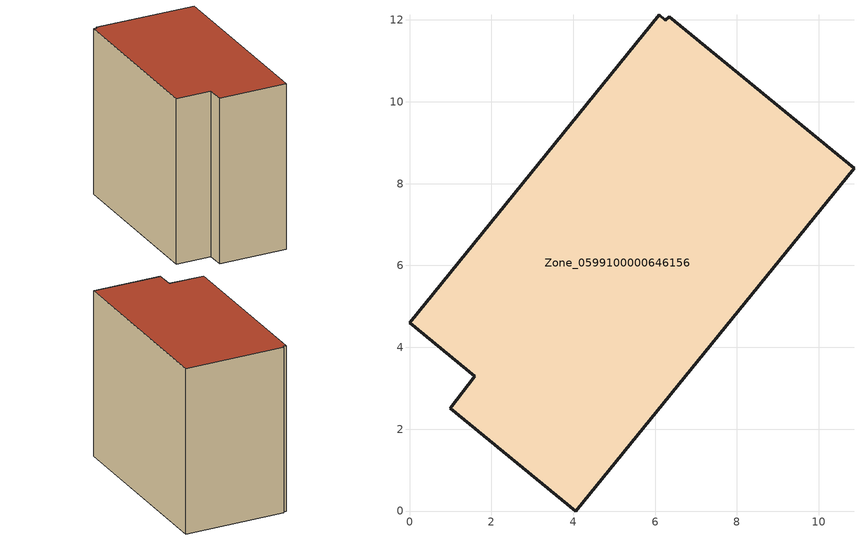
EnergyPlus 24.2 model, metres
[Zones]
Zone_0599100000646156
 floor ground (C_G): 6.11,12.12 6.24,12 6.35,12.07 10.86,8.38 4.06,0 0.99,2.51 1.6,3.29 0,4.6 z0
 wall outside (C_F): 6.11,12.12 0,4.6 1.6,3.29 0.99,2.51 4.06,0 10.86,8.38 6.35,12.07 6.24,12 6.11,12.12 z0:9.72
 roof outside (C_R): 6.24,12 6.11,12.12 0,4.6 1.6,3.29 0.99,2.51 4.06,0 10.86,8.38 6.35,12.07 z9.72
[BUILDING]
Pand.0599100000646156: North Axis=0; Terrain=City; Loads Convergence Tolerance Value=0.04; Temperature Convergence Tolerance Value=0.4; Solar Distribution=FullExterior; Maximum Number of Warmup Days=25; Minimum Number of Warmup Days=1
[Site:Location]
Rotterdam.The.Hague.AP_ZH_NLD Design_Conditions: Latitude=51.96; Longitude=4.45; Time Zone=1; Elevation=-4.5
[SITE:GROUNDTEMPERATURE:BUILDINGSURFACE]
18, 18, 18, 18, 18, 18, 18, 18, 18, 18, 18, 18
[MATERIAL] Thermal Absorptance=0.9; Solar Absorptance=0.7; Visible Absorptance=0.7
Name | Roughness | Thickness | Conductivity | Density | Specific Heat
G.TC.1946 | MediumSmooth | 0.15 | 1 | 540 | 1210
F.TC.1946 | Rough | 0.3 | 0.857143 | 1920 | 840
R.TC.1946 | MediumRough | 0.2 | 0.909091 | 1500 | 1000
[CONSTRUCTION]
C_G: G.TC.1946
C_F: F.TC.1946
C_R: R.TC.1946
[ZONE]
Zone_0599100000646156: Type=1; Multiplier=1; Ceiling Height=Autocalculate; Volume=Autocalculate; Floor Area=autocalculate; Part of Total Floor Area=Yes
[ZONEINFILTRATION:DESIGNFLOWRATE]
Infil_Zone_0599100000646156: Zone or ZoneList or Space or SpaceList=Zone_0599100000646156; Schedule=AlwaysOn; Design Flow Rate Calculation Method=Flow/Area; Flow Rate per Floor Area=0.003; Constant Term Coefficient=1; Temperature Term Coefficient=0; Velocity Term Coefficient=0; Velocity Squared Term Coefficient=0
[HVACTEMPLATE:ZONE:IDEALLOADSAIRSYSTEM]
Zone_0599100000646156: Maximum Heating Supply Air Temperature=50; Minimum Cooling Supply Air Temperature=13; Maximum Heating Supply Air Humidity Ratio=0.0156; Minimum Cooling Supply Air Humidity Ratio=0.0077; Heating Limit=NoLimit; Cooling Limit=NoLimit; Dehumidification Control Type=ConstantSensibleHeatRatio; Cooling Sensible Heat Ratio=0.7; Dehumidification Setpoint=60; Humidification Control Type=None; Humidification Setpoint=30; Outdoor Air Method=None; Outdoor Air Flow Rate per Person=0.00944; Outdoor Air Flow Rate per Zone Floor Area=0; Outdoor Air Flow Rate per Zone=0; Demand Controlled Ventilation Type=None; Outdoor Air Economizer Type=NoEconomizer; Heat Recovery Type=None; Sensible Heat Recovery Effectiveness=0.7; Latent Heat Recovery Effectiveness=0.65
[ZONECONTROL:THERMOSTAT]
ThermostatControl_Zone_0599100000646156: Zone or ZoneList=Zone_0599100000646156; Control Type Schedule=DualSetpointControlType; Control 1=Thermostat_Zone_0599100000646156; Temperature Difference Between Cutout And Setpoint=0
[THERMOSTATSETPOINT:DUALSETPOINT]
Thermostat_Zone_0599100000646156: Heating Setpoint Temperature Schedule=HeatingSetpoint_Zone_0599100000646156; Cooling Setpoint Temperature Schedule=CoolingSetpoint_Zone_0599100000646156
[SCHEDULE:COMPACT]
HeatingSetpoint_Zone_0599100000646156: Through: 12/31, For: AllDays, Until: 24:00, 21
CoolingSetpoint_Zone_0599100000646156: Through: 12/31, For: AllDays, Until: 24:00, 24
DualSetpointControlType: Through: 12/31, For: AllDays, Until: 24:00, 4
AlwaysOn: Through: 12/31, For: AllDays, Until: 24:00, 1
